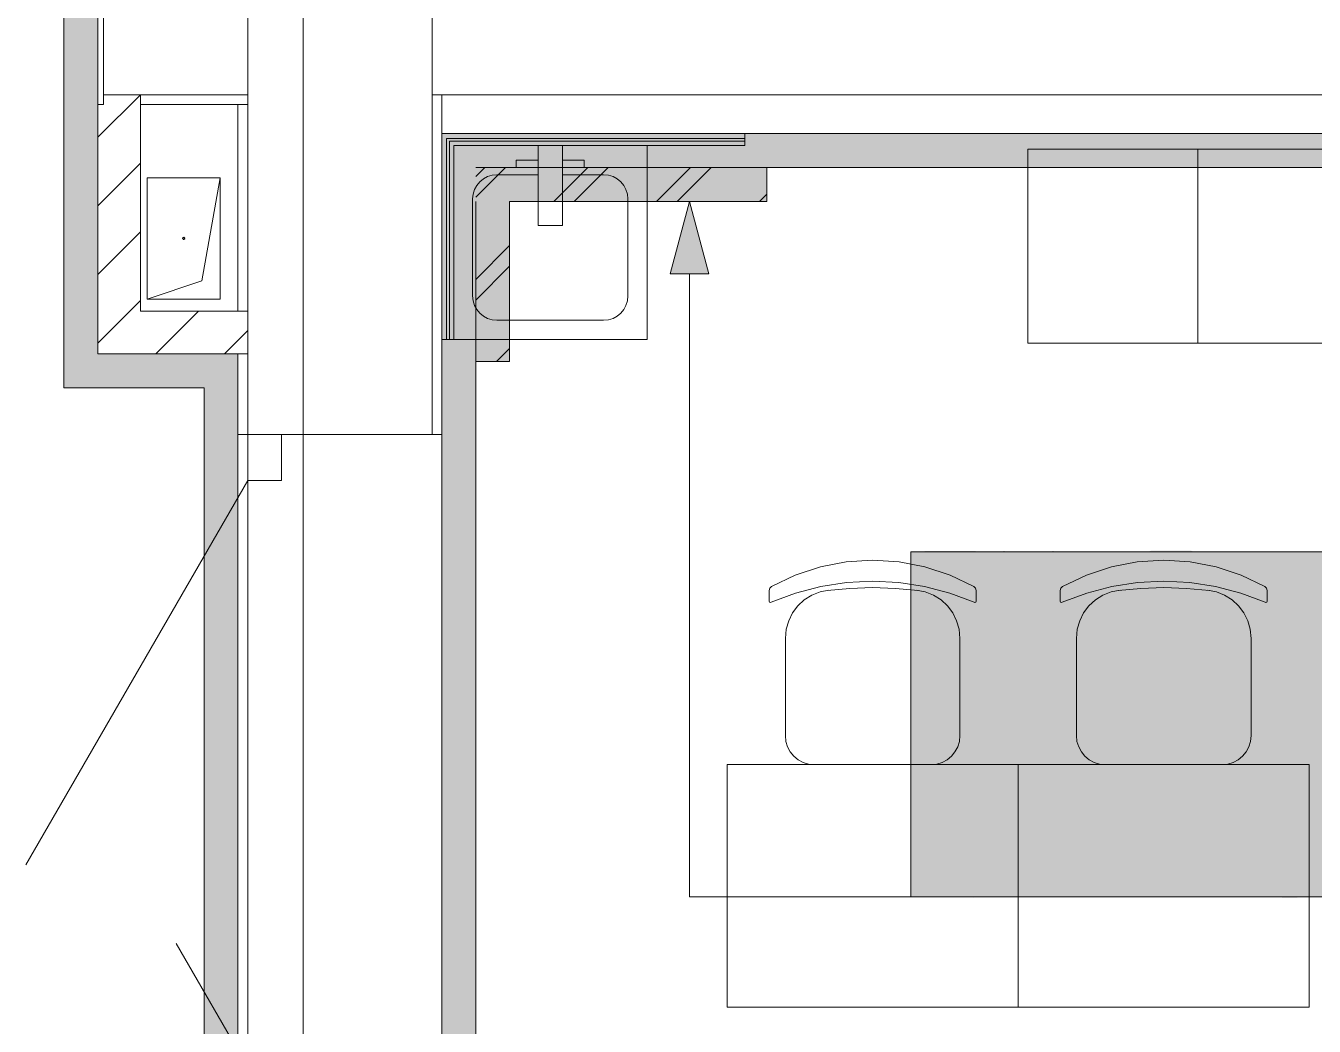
# Model space of a CAD drawing. Header units: millimetres. Extents: x 0 to 1189, y 0 to 841.
# Drawn here: x 786.45 to 813.01, y 469.6 to 490.22 of the extents above; entities that cross this region are included whole.
import ezdxf

# ---------------------------------------------------------------- set-up
doc = ezdxf.new("R2010")
doc.units = ezdxf.units.MM

msp = doc.modelspace()

# ---------------------------------------------------------------- hatches: boundary and pattern name
at = {"true_color": 0xf1d696}
h = msp.add_hatch(color=41, dxfattribs=at)
h.dxf.hatch_style = 2
h.paths.add_polyline_path([(787.238203, 494.103526), (787.938204, 494.103526), (787.938204, 483.463509), (787.238203, 483.463509)])
at = {"true_color": 0xdcd214}
h = msp.add_hatch(color=52, dxfattribs=at)
h.dxf.hatch_style = 2
h.paths.add_polyline_path([(795.727216, 487.303515), (795.027215, 487.303515), (795.027215, 488.003516)])
h = msp.add_hatch(color=52, dxfattribs=at)
h.dxf.hatch_style = 2
h.paths.add_polyline_path([(795.727216, 488.003516), (795.727216, 487.303515), (795.027215, 488.003516)])
h = msp.add_hatch(color=52, dxfattribs=at)
h.dxf.hatch_style = 2
h.paths.add_polyline_path([(795.727216, 487.303515), (795.727216, 488.003516), (852.614303, 488.003516), (852.619303, 487.303515)])
at = {"true_color": 0xf1d696}
h = msp.add_hatch(color=41, dxfattribs=at)
h.dxf.hatch_style = 2
h.paths.add_polyline_path([(795.027215, 487.303515), (795.727216, 487.303515), (795.727216, 406.571392), (795.027215, 406.571392)])
at = {"true_color": 0xfd8379}
h = msp.add_hatch(color=11, dxfattribs=at)
h.dxf.hatch_style = 2
h.paths.add_polyline_path([(795.727216, 486.603514), (795.727216, 487.303515), (801.727225, 487.303515), (801.727225, 486.603514)])
h = msp.add_hatch(color=11, dxfattribs=at)
h.dxf.hatch_style = 2
h.paths.add_polyline_path([(795.727216, 486.603514), (796.427217, 486.603514), (796.427217, 483.303509), (795.727216, 483.303509)])
at = {"true_color": 0x0077b0}
h = msp.add_hatch(color=144, dxfattribs=at)
h.dxf.hatch_style = 2
h.paths.add_polyline_path([(800.134222, 486.603514), (800.534223, 485.110512), (799.734222, 485.110512)])
at = {"true_color": 0xf1d696}
h = msp.add_hatch(color=41, dxfattribs=at)
h.dxf.hatch_style = 2
h.paths.add_polyline_path([(787.938204, 483.463509), (787.238203, 482.763508), (787.238203, 483.463509)])
h = msp.add_hatch(color=41, dxfattribs=at)
h.dxf.hatch_style = 2
h.paths.add_polyline_path([(787.938204, 483.463509), (787.938204, 482.763508), (787.238203, 482.763508)])
h = msp.add_hatch(color=41, dxfattribs=at)
h.dxf.hatch_style = 2
h.paths.add_polyline_path([(787.938204, 482.763508), (787.938204, 483.463509), (790.127207, 483.463509), (790.127207, 482.763508)])
h = msp.add_hatch(color=41, dxfattribs=at)
h.dxf.hatch_style = 2
h.paths.add_polyline_path([(790.127207, 482.763508), (790.827208, 483.463509), (790.827208, 482.763508)])
h = msp.add_hatch(color=41, dxfattribs=at)
h.dxf.hatch_style = 2
h.paths.add_polyline_path([(790.127207, 482.763508), (790.127207, 483.463509), (790.827208, 483.463509)])
h = msp.add_hatch(color=41, dxfattribs=at)
h.dxf.hatch_style = 2
h.paths.add_polyline_path([(790.127207, 482.763508), (790.827208, 482.763508), (790.827208, 461.103475), (790.127207, 461.103475)])
at = {"true_color": 0xffffff}
h = msp.add_hatch(color=7, dxfattribs=at)
h.dxf.hatch_style = 2
h.paths.add_polyline_path([(804.701229, 479.382503), (836.244278, 479.382503), (836.244278, 472.264492), (804.701229, 472.264492)])
at = {"true_color": 0x0077b0}
h = msp.add_hatch(color=144, dxfattribs=at)
h.dxf.hatch_style = 2
h.paths.add_polyline_path([(805.004024, 479.399631), (806.014402, 479.399631), (806.088127, 479.374069), (806.11307, 479.297656), (806.11307, 477.4803), (806.088127, 477.405541), (806.014402, 477.381632), (805.93799, 477.405541), (805.912427, 477.4803), (805.912427, 479.196233), (805.105448, 479.196233), (805.105448, 477.4803), (805.080161, 477.405541), (805.004024, 477.381632), (804.927888, 477.405541), (804.902601, 477.4803), (804.902601, 479.297656), (804.927888, 479.374069)])
h = msp.add_hatch(color=144, dxfattribs=at)
h.dxf.hatch_style = 2
h.paths.add_polyline_path([(806.517905, 477.4803), (806.517905, 479.297656), (806.543192, 479.374069), (806.619329, 479.399631), (806.695465, 479.374069), (806.720752, 479.297656), (806.720752, 478.592101), (807.527732, 478.592101), (807.527732, 479.297656), (807.553294, 479.374069), (807.629706, 479.399631), (807.703432, 479.374069), (807.728374, 479.297656), (807.728374, 477.4803), (807.703432, 477.405541), (807.629706, 477.381632), (807.553294, 477.405541), (807.527732, 477.4803), (807.527732, 478.389254), (806.720752, 478.389254), (806.720752, 477.4803), (806.695465, 477.405541), (806.619329, 477.381632), (806.543192, 477.405541)])
h = msp.add_hatch(color=144, dxfattribs=at)
h.dxf.hatch_style = 2
h.paths.add_polyline_path([(810.34069, 479.201745), (809.756402, 479.201745), (809.756402, 479.089297), (809.731804, 479.015296), (809.660491, 478.990078), (809.581943, 479.015641), (809.556311, 479.092053), (809.559067, 479.30372), (809.584354, 479.379856), (809.660491, 479.405143), (810.468021, 479.405143), (810.541884, 479.380201), (810.569445, 479.306476), (810.563933, 479.28112), (810.160443, 477.463212), (810.128128, 477.404783), (810.06398, 477.384388), (809.98805, 477.409882), (809.962557, 477.485812), (809.962557, 477.508412)])
h = msp.add_hatch(color=144, dxfattribs=at)
h.dxf.hatch_style = 2
h.paths.add_polyline_path([(809.041612, 477.883789), (808.234633, 477.883789), (808.158497, 477.909352), (808.13321, 477.985764), (808.158497, 478.061901), (808.234633, 478.087188), (809.041612, 478.087188), (809.117749, 478.061901), (809.143036, 477.985764), (809.117749, 477.909352)])
h = msp.add_hatch(color=144, dxfattribs=at)
h.paths.add_polyline_path([(804.902601, 475.294395), (804.902601, 475.698436), (804.911636, 475.800074), (804.938912, 475.893497), (804.984689, 475.978961), (805.049224, 476.056725), (805.126989, 476.121261), (805.212453, 476.167037), (805.305875, 476.194314), (805.407514, 476.203349), (805.602575, 476.167382), (805.765804, 476.059482), (805.830339, 475.981674), (805.876116, 475.895908), (805.903393, 475.801668), (805.912427, 475.698436), (805.912427, 475.294395), (805.902962, 475.194349), (805.874738, 475.101745), (805.828014, 475.016582), (805.763048, 474.938861), (805.686489, 474.874326), (805.601197, 474.828549), (805.507947, 474.801272), (805.407514, 474.792238), (805.305875, 474.801272), (805.212453, 474.828549), (805.126989, 474.874326), (805.049224, 474.938861), (804.984689, 475.016582), (804.938912, 475.101745), (804.911636, 475.194349)])
h.paths.add_polyline_path([(805.70958, 475.297151), (805.70958, 475.701192), (805.688083, 475.816671), (805.621937, 475.915614), (805.524441, 475.981278), (805.407514, 476.002706), (805.290588, 475.981278), (805.193091, 475.915614), (805.126946, 475.816671), (805.105448, 475.701192), (805.105448, 475.297151), (805.126946, 475.179604), (805.193091, 475.082728), (805.290588, 475.015687), (805.407514, 474.99288), (805.524441, 475.015687), (805.621937, 475.082728), (805.688083, 475.180638)])
h = msp.add_hatch(color=144, dxfattribs=at)
h.dxf.hatch_style = 2
h.paths.add_polyline_path([(806.418426, 476.203349), (807.326829, 476.203349), (807.482202, 476.173997), (807.612358, 476.087594), (807.701173, 475.956542), (807.730869, 475.799859), (807.730869, 474.890905), (807.705307, 474.816147), (807.628895, 474.792238), (807.552758, 474.816147), (807.527471, 474.890905), (807.527471, 475.799859), (807.513002, 475.877994), (807.471247, 475.943726), (807.405446, 475.986721), (807.326829, 475.99995), (807.123981, 475.99995), (807.123981, 474.890905), (807.098488, 474.816147), (807.022558, 474.792238), (806.948557, 474.816147), (806.923339, 474.890905), (806.923339, 475.99995), (806.519849, 475.99995), (806.519849, 474.890905), (806.494562, 474.816147), (806.418426, 474.792238), (806.342289, 474.816147), (806.317002, 474.890905), (806.317002, 476.104681), (806.342289, 476.178406)])
h = msp.add_hatch(color=144, dxfattribs=at)
h.dxf.hatch_style = 2
h.paths.add_polyline_path([(808.826486, 474.890905), (808.826486, 476.104681), (808.851773, 476.178406), (808.92791, 476.203349), (809.432823, 476.203349), (809.587094, 476.173997), (809.717801, 476.087594), (809.806822, 475.956542), (809.836312, 475.799859), (809.836312, 474.890905), (809.811025, 474.816147), (809.734889, 474.792238), (809.658752, 474.816147), (809.633465, 474.890905), (809.633465, 475.799859), (809.618927, 475.877994), (809.57669, 475.943726), (809.511371, 475.986721), (809.432823, 475.99995), (809.029333, 475.99995), (809.029333, 474.890905), (809.004046, 474.816147), (808.92791, 474.792238), (808.851773, 474.816147)])
h = msp.add_hatch(color=144, dxfattribs=at)
h.paths.add_polyline_path([(810.240887, 475.294395), (810.240887, 475.698436), (810.249922, 475.800074), (810.277199, 475.893497), (810.322975, 475.978961), (810.387511, 476.056725), (810.465275, 476.121261), (810.550739, 476.167037), (810.644162, 476.194314), (810.745801, 476.203349), (810.940862, 476.167382), (811.10409, 476.059482), (811.168626, 475.981674), (811.214402, 475.895908), (811.241679, 475.801668), (811.250714, 475.698436), (811.250714, 475.294395), (811.241248, 475.194349), (811.213024, 475.101745), (811.1663, 475.016582), (811.101334, 474.938861), (811.024776, 474.874326), (810.939484, 474.828549), (810.846234, 474.801272), (810.745801, 474.792238), (810.644162, 474.801272), (810.550739, 474.828549), (810.465275, 474.874326), (810.387511, 474.938861), (810.322975, 475.016582), (810.277199, 475.101745), (810.249922, 475.194349)])
h.paths.add_polyline_path([(811.047866, 475.297151), (811.047866, 475.701192), (811.026369, 475.816671), (810.960223, 475.915614), (810.862727, 475.981278), (810.745801, 476.002706), (810.628874, 475.981278), (810.531378, 475.915614), (810.465232, 475.816671), (810.443735, 475.701192), (810.443735, 475.297151), (810.465232, 475.179604), (810.531378, 475.082728), (810.628874, 475.015687), (810.745801, 474.99288), (810.862727, 475.015687), (810.960223, 475.082728), (811.026369, 475.180638)])
h = msp.add_hatch(color=144, dxfattribs=at)
h.dxf.hatch_style = 2
h.paths.add_polyline_path([(812.160202, 476.203349), (812.563691, 476.203349), (812.639828, 476.178406), (812.665115, 476.104681), (812.665115, 474.890905), (812.639828, 474.816147), (812.563691, 474.792238), (812.487555, 474.816147), (812.462268, 474.890905), (812.462268, 475.99995), (812.230757, 475.99995), (811.849868, 474.860037), (811.815899, 474.809187), (811.756712, 474.792238), (811.680576, 474.817525), (811.655289, 474.893661), (811.660801, 474.92508), (812.058778, 476.121769), (812.098948, 476.183643)])
h = msp.add_hatch(color=144, dxfattribs=at)
h.paths.add_polyline_path([(808.187054, 473.691787), (808.278901, 473.746908), (808.362892, 473.76565), (808.408436, 473.779499), (808.449433, 473.818566), (808.479888, 473.868176), (808.489672, 473.917785), (808.478578, 473.976765), (808.445574, 474.025823), (808.39631, 474.058207), (808.337536, 474.068267), (808.278763, 474.05738), (808.229498, 474.025823), (808.197941, 473.976765), (808.187054, 473.917785)])
h.paths.add_polyline_path([(808.564086, 473.735884), (808.657723, 473.678764), (808.731104, 473.596427), (808.776786, 473.496657), (808.792289, 473.388619), (808.792289, 473.084348), (808.764039, 472.938758), (808.680392, 472.81756), (808.55878, 472.734533), (808.413604, 472.707316), (808.267325, 472.734533), (808.144611, 472.81756), (808.062066, 472.939585), (808.034919, 473.084348), (808.034919, 473.917785), (808.056968, 474.035539), (808.123665, 474.133862), (808.220885, 474.198905), (808.337536, 474.220954), (808.454807, 474.198629), (808.553061, 474.131657), (808.618105, 474.035263), (808.640153, 473.917785), (808.621136, 473.815052)])
h.paths.add_polyline_path([(808.640153, 473.086001), (808.640153, 473.388619), (808.623893, 473.475711), (808.574559, 473.549573), (808.501109, 473.599114), (808.413604, 473.615168), (808.326098, 473.599114), (808.252649, 473.549573), (808.203315, 473.475711), (808.187054, 473.388619), (808.187054, 473.086001), (808.203315, 472.997738), (808.252649, 472.925598), (808.326098, 472.874955), (808.413604, 472.857798), (808.501109, 472.874955), (808.574559, 472.925598), (808.623893, 472.998565)])
h = msp.add_hatch(color=144, dxfattribs=at)
h.dxf.hatch_style = 2
h.paths.add_polyline_path([(804.85244, 472.781179), (804.85244, 473.691787), (804.871457, 473.746908), (804.928508, 473.76565), (805.307193, 473.76565), (805.423017, 473.74367), (805.521064, 473.679109), (805.587761, 473.580373), (805.60981, 473.463033), (805.60981, 472.781179), (805.590793, 472.725231), (805.533742, 472.707316), (805.476692, 472.725231), (805.457675, 472.781179), (805.457675, 473.463033), (805.446788, 473.521806), (805.415231, 473.571071), (805.365966, 473.603248), (805.307193, 473.613514), (805.004576, 473.613514), (805.004576, 472.781179), (804.985559, 472.725231), (804.928508, 472.707316), (804.871457, 472.725231)])
h = msp.add_hatch(color=144, dxfattribs=at)
h.paths.add_polyline_path([(805.913267, 473.691787), (805.932283, 473.746908), (805.989334, 473.76565), (806.368019, 473.76565), (806.48529, 473.74367), (806.581891, 473.679109), (806.648588, 473.580373), (806.670636, 473.463033), (806.670636, 473.009934), (806.648588, 472.892594), (806.581891, 472.793857), (806.48529, 472.728469), (806.368019, 472.707316), (806.065402, 472.707316), (806.065402, 472.326427), (806.046385, 472.270823), (805.989334, 472.252013), (805.932283, 472.270823), (805.913267, 472.326427)])
h.paths.add_polyline_path([(806.065402, 473.613514), (806.065402, 472.857798), (806.368019, 472.857798), (806.42569, 472.868891), (806.473852, 472.901895), (806.507339, 472.95116), (806.518501, 473.009934), (806.518501, 473.463033), (806.507614, 473.521806), (806.476057, 473.571071), (806.426792, 473.603248), (806.368019, 473.613514)])
h = msp.add_hatch(color=144, dxfattribs=at)
h.dxf.hatch_style = 2
h.paths.add_polyline_path([(807.731463, 473.691787), (807.731463, 472.781179), (807.712446, 472.725231), (807.655395, 472.707316), (807.27671, 472.707316), (807.159439, 472.728469), (807.062838, 472.793857), (806.996141, 472.891767), (806.974093, 473.009934), (806.974093, 473.691787), (806.99311, 473.746908), (807.05016, 473.76565), (807.107211, 473.746908), (807.126228, 473.691787), (807.126228, 473.009934), (807.13739, 472.951987), (807.170877, 472.901895), (807.219866, 472.868891), (807.27671, 472.857798), (807.579327, 472.857798), (807.579327, 473.691787), (807.598344, 473.746908), (807.655395, 473.76565), (807.712446, 473.746908)])
h = msp.add_hatch(color=144, dxfattribs=at)
h.paths.add_polyline_path([(809.364187, 473.16262), (809.258492, 473.19466), (809.171813, 473.261839), (809.114762, 473.354581), (809.095745, 473.463033), (809.117794, 473.580373), (809.184491, 473.679109), (809.281091, 473.74367), (809.398362, 473.76565), (809.777047, 473.76565), (809.834098, 473.746908), (809.853115, 473.691787), (809.853115, 472.781179), (809.834098, 472.725231), (809.777047, 472.707316), (809.719997, 472.725231), (809.70098, 472.781179), (809.70098, 473.160415), (809.548293, 473.160415), (809.232998, 472.737082), (809.205713, 472.714138), (809.171813, 472.707316), (809.114762, 472.725231), (809.095745, 472.781179), (809.110628, 472.828033)])
h.paths.add_polyline_path([(809.247881, 473.463033), (809.259043, 473.405086), (809.292529, 473.354994), (809.341518, 473.321508), (809.398362, 473.310346), (809.70098, 473.310346), (809.70098, 473.613514), (809.398362, 473.613514), (809.339589, 473.602628), (809.290324, 473.571071), (809.258767, 473.521806)])
h = msp.add_hatch(color=144, dxfattribs=at)
h.dxf.hatch_style = 2
h.paths.add_polyline_path([(810.685738, 473.009934), (810.675954, 473.073117), (810.645499, 473.120177), (810.556203, 473.160415), (810.459189, 473.160415), (810.406272, 473.183566), (810.383121, 473.236483), (810.406272, 473.291605), (810.480135, 473.314756), (810.503286, 473.314756), (810.528642, 473.312551), (810.595959, 473.323713), (810.645499, 473.357199), (810.675954, 473.404535), (810.685738, 473.463033), (810.675678, 473.521806), (810.643295, 473.571071), (810.59403, 473.603248), (810.535256, 473.613514), (810.459189, 473.613514), (810.388978, 473.60373), (810.304297, 473.574929), (810.235051, 473.546404), (810.213347, 473.536895), (810.173108, 473.564456), (810.156571, 473.617373), (810.187853, 473.674493), (810.281146, 473.725411), (810.376575, 473.755866), (810.459189, 473.76565), (810.535256, 473.76565), (810.652803, 473.74367), (810.751333, 473.679109), (810.815894, 473.580373), (810.837874, 473.463033), (810.812311, 473.326814), (810.734245, 473.236483), (810.812311, 473.146153), (810.837874, 473.009934), (810.815894, 472.892594), (810.751333, 472.793857), (810.652803, 472.728469), (810.535256, 472.707316), (810.459189, 472.707316), (810.374646, 472.716825), (810.278941, 472.74535), (810.186957, 472.796544), (810.156571, 472.855593), (810.173108, 472.90851), (810.215551, 472.936071), (810.239736, 472.926562), (810.306502, 472.898037), (810.389253, 472.867582), (810.459189, 472.857798), (810.535256, 472.857798), (810.59403, 472.868891), (810.643295, 472.901895), (810.674852, 472.95116)])
h = msp.add_hatch(color=144, dxfattribs=at)
h.dxf.hatch_style = 2
h.paths.add_polyline_path([(811.293298, 473.268454), (811.769548, 473.744704), (811.822464, 473.76565), (811.879515, 473.746908), (811.898532, 473.691787), (811.875381, 473.63887), (811.542998, 473.304283), (811.883649, 472.825828), (811.898532, 472.781179), (811.879515, 472.725231), (811.822464, 472.707316), (811.759075, 472.739287), (811.433306, 473.196244), (811.293298, 473.054582), (811.293298, 472.781179), (811.274281, 472.725231), (811.21723, 472.707316), (811.160179, 472.725231), (811.141162, 472.781179), (811.141162, 473.691787), (811.160179, 473.746908), (811.21723, 473.76565), (811.274281, 473.746908), (811.293298, 473.691787)])
h = msp.add_hatch(color=144, dxfattribs=at)
h.dxf.hatch_style = 2
h.paths.add_polyline_path([(812.807223, 472.552976), (812.807223, 472.707316), (812.504606, 472.707316), (812.387335, 472.728469), (812.290734, 472.793857), (812.224037, 472.892594), (812.201988, 473.009934), (812.201988, 473.691787), (812.221005, 473.746908), (812.278056, 473.76565), (812.335107, 473.746908), (812.354124, 473.691787), (812.354124, 473.009934), (812.365286, 472.951987), (812.398772, 472.901895), (812.447762, 472.868891), (812.504606, 472.857798), (812.807223, 472.857798), (812.807223, 473.691787), (812.82624, 473.746908), (812.883291, 473.76565), (812.940341, 473.746908), (812.959358, 473.691787), (812.959358, 472.555181), (812.937585, 472.437428), (812.872817, 472.339105), (812.776217, 472.274061), (812.658946, 472.252013), (812.354124, 472.252013), (812.297073, 472.271098), (812.278056, 472.328632), (812.301207, 472.381548), (812.354124, 472.404699), (812.656741, 472.404699), (812.715514, 472.414759), (812.764779, 472.447143), (812.796336, 472.494478)])

# ---------------------------------------------------------------- linework, layer by layer
at = {"color": 7, "lineweight": 0}
for points in [[(792.17321, 237.628134), (792.17321, 717.840867)], [(787.238203, 494.803527), (787.238203, 483.463509)], [(787.938204, 483.463509), (787.938204, 494.103526)], [(788.052204, 493.903525), (788.052204, 488.803517)], [(791.027209, 488.803517), (791.027209, 493.903525)], [(794.827214, 493.903525), (794.827214, 488.803517)], [(788.052204, 488.803517), (791.027209, 488.803517)], [(788.052204, 488.803517), (788.052204, 488.603517)], [(788.818205, 488.603517), (788.818205, 488.803517)], [(791.027209, 488.803517), (791.027209, 481.799507)], [(794.827214, 488.803517), (853.707304, 488.803517)], [(794.827214, 481.799507), (794.827214, 488.803517)], [(795.027215, 488.803517), (795.027215, 481.799507)], [(787.938204, 488.603517), (787.938204, 483.463509)], [(788.052204, 488.603517), (787.938204, 488.603517)], [(791.027209, 488.603517), (788.818205, 488.603517)], [(788.818205, 484.343511), (788.818205, 488.603517)], [(790.827208, 488.603517), (790.827208, 484.343511)], [(853.427304, 488.003516), (795.027215, 488.003516)], [(795.027215, 488.003516), (795.027215, 487.303515)], [(852.614303, 488.003516), (795.027215, 488.003516)], [(801.277224, 487.753516), (801.277224, 488.003516)], [(795.127215, 487.903516), (795.127215, 483.75351)], [(801.277224, 487.903516), (795.127215, 487.903516)], [(795.187215, 487.843516), (795.187215, 483.75351)], [(801.277224, 487.843516), (795.187215, 487.843516)], [(795.277215, 483.75351), (795.277215, 487.753516)], [(795.277215, 487.753516), (801.277224, 487.753516)], [(797.015218, 487.753516), (797.015218, 486.103513)], [(797.515218, 486.103513), (797.515218, 487.753516)], [(799.265221, 483.75351), (799.265221, 487.753516)], [(799.265221, 487.753516), (799.265221, 483.75351)], [(796.565217, 487.453515), (797.015218, 487.453515)], [(796.565217, 487.303515), (796.565217, 487.453515)], [(797.965219, 487.453515), (797.515218, 487.453515)], [(797.965219, 487.303515), (797.965219, 487.453515)], [(795.027215, 487.303515), (795.027215, 406.571392)], [(795.665216, 486.653514), (795.67538, 486.754241), (795.704528, 486.848077), (795.750645, 486.933007), (795.811716, 487.007015), (795.885724, 487.068085), (795.970654, 487.114202), (796.06449, 487.143351), (796.165216, 487.153515)], [(795.727216, 486.691514), (796.339217, 487.303515)], [(795.727216, 487.115515), (795.915216, 487.303515)], [(801.727225, 487.303515), (795.727216, 487.303515)], [(795.727216, 487.303515), (852.619303, 487.303515)], [(796.165216, 487.153515), (797.015218, 487.153515)], [(797.015218, 487.303515), (796.565217, 487.303515)], [(797.336218, 486.603514), (798.036219, 487.303515)], [(797.515218, 487.303515), (797.965219, 487.303515)], [(797.515218, 487.153515), (798.36522, 487.153515)], [(797.760219, 486.603514), (798.46022, 487.303515)], [(798.36522, 487.153515), (798.465946, 487.143351), (798.559783, 487.114202), (798.644712, 487.068085), (798.71872, 487.007015), (798.779791, 486.933007), (798.825908, 486.848077), (798.855056, 486.754241), (798.86522, 486.653514)], [(799.457221, 486.603514), (800.157222, 487.303515)], [(799.882222, 486.603514), (800.582223, 487.303515)], [(801.727225, 486.603514), (801.727225, 487.303515)], [(788.958205, 484.591511), (788.958205, 487.091515)], [(788.958205, 487.091515), (790.458208, 487.091515)], [(790.458208, 487.091515), (788.958205, 487.091515)], [(788.958205, 487.091515), (788.958205, 484.591511)], [(790.458208, 487.091515), (790.083207, 484.966512)], [(790.458208, 487.091515), (790.458208, 484.591511)], [(790.458208, 484.591511), (790.458208, 487.091515)], [(795.665216, 484.653511), (795.665216, 486.653514)], [(798.86522, 486.653514), (798.86522, 484.653511)], [(801.579225, 486.603514), (801.727225, 486.751514)], [(795.727216, 486.603514), (795.727216, 483.303509)], [(795.727216, 406.571392), (795.727216, 486.603514)], [(796.427217, 486.603514), (801.727225, 486.603514)], [(796.427217, 483.303509), (796.427217, 486.603514)], [(797.015218, 486.103513), (797.515218, 486.103513)], [(789.683206, 485.841513), (789.708206, 485.866513), (789.733207, 485.841513)], [(789.683206, 485.841513), (789.695206, 485.862513)], [(789.733207, 485.841513), (789.708206, 485.816513), (789.683206, 485.841513)], [(789.732207, 485.834513), (789.708206, 485.816513), (789.695206, 485.819513)], [(789.708206, 485.866513), (789.732207, 485.847513)], [(795.727216, 484.994512), (796.427217, 485.694513)], [(795.727216, 484.570511), (796.427217, 485.270512)], [(790.083207, 484.966512), (788.958205, 484.591511)], [(790.458208, 484.591511), (788.958205, 484.591511)], [(788.958205, 484.591511), (790.458208, 484.591511)], [(796.165216, 484.15351), (796.06449, 484.163674), (795.970654, 484.192823), (795.885724, 484.23894), (795.811716, 484.300011), (795.750645, 484.374019), (795.704528, 484.458948), (795.67538, 484.552784), (795.665216, 484.653511)], [(798.86522, 484.653511), (798.855056, 484.552784), (798.825908, 484.458948), (798.779791, 484.374019), (798.71872, 484.300011), (798.644712, 484.23894), (798.559783, 484.192823), (798.465946, 484.163674), (798.36522, 484.15351)], [(790.827208, 484.343511), (788.818205, 484.343511)], [(790.827208, 484.343511), (791.027209, 484.343511)], [(798.36522, 484.15351), (796.165216, 484.15351)], [(795.027215, 483.75351), (795.277215, 483.75351)], [(795.277215, 483.75351), (799.265221, 483.75351)], [(799.265221, 483.75351), (795.277215, 483.75351)], [(787.238203, 482.763508), (787.238203, 483.463509)], [(787.938204, 483.463509), (790.827208, 483.463509)], [(790.827208, 483.463509), (787.938204, 483.463509)], [(790.827208, 483.463509), (790.827208, 481.799507)], [(790.827208, 483.463509), (791.027209, 483.463509)], [(790.827208, 483.463509), (790.827208, 482.763508)], [(796.157216, 483.303509), (796.427217, 483.573509)], [(795.727216, 483.303509), (796.427217, 483.303509)], [(787.238203, 482.763508), (790.127207, 482.763508)], [(790.127207, 482.763508), (790.127207, 461.103475)], [(790.827208, 460.403474), (790.827208, 482.763508)], [(790.827208, 481.799507), (791.027209, 481.799507)], [(791.72721, 481.799507), (791.027209, 481.799507)], [(791.027209, 481.799507), (791.027209, 480.849505)], [(791.72721, 481.799507), (794.827214, 481.799507)], [(791.72721, 480.849505), (791.72721, 481.799507)], [(794.827214, 481.799507), (795.027215, 481.799507)], [(791.027209, 480.849505), (786.452202, 472.925493)], [(791.027209, 480.849505), (791.72721, 480.849505)], [(791.027209, 468.749487), (791.027209, 480.849505)], [(791.027209, 468.749487), (789.552206, 471.304491)]]:
    msp.add_lwpolyline(points, dxfattribs=at)
at = {"color": 250, "lineweight": 0, "true_color": 0x353535}
for points in [[(787.938204, 487.925516), (788.816205, 488.803517)], [(787.938204, 486.511514), (788.818205, 487.391515)], [(787.938204, 485.097512), (788.818205, 485.977513)], [(787.938204, 483.68251), (788.818205, 484.562511)], [(789.133206, 483.463509), (790.013207, 484.343511)], [(790.547208, 483.463509), (791.027209, 483.94351)]]:
    msp.add_lwpolyline(points, dxfattribs=at)
at = {"color": 253, "lineweight": 0, "true_color": 0x999999}
for points in [[(810.612238, 487.683516), (807.112233, 487.683516)], [(807.112233, 487.683516), (807.112233, 483.68351)], [(814.112244, 487.683516), (810.612238, 487.683516)], [(810.612238, 487.683516), (810.612238, 483.68351)], [(810.612238, 483.68351), (810.612238, 487.683516)], [(807.112233, 483.68351), (810.612238, 483.68351)], [(810.612238, 483.68351), (814.112244, 483.68351)], [(801.823225, 478.666502), (802.316398, 478.900221), (802.833102, 479.069253), (803.366868, 479.171909), (803.911228, 479.206503), (804.45601, 479.171909), (804.98973, 479.069253), (805.506199, 478.900221), (805.999231, 478.666502)], [(801.823225, 478.666502), (802.316398, 478.900221), (802.833102, 479.069253), (803.366868, 479.171909), (803.911228, 479.206503), (804.45601, 479.171909), (804.98973, 479.069253), (805.506199, 478.900221), (805.999231, 478.666502)], [(807.823234, 478.666502), (808.316407, 478.900221), (808.833111, 479.069253), (809.366877, 479.171909), (809.911237, 479.206503), (810.456019, 479.171909), (810.989739, 479.069253), (811.506209, 478.900221), (811.999241, 478.666502)], [(807.823234, 478.666502), (808.316407, 478.900221), (808.833111, 479.069253), (809.366877, 479.171909), (809.911237, 479.206503), (810.456019, 479.171909), (810.989739, 479.069253), (811.506209, 478.900221), (811.999241, 478.666502)], [(801.776225, 478.581502), (801.78885, 478.630377), (801.823225, 478.666502)], [(801.776225, 478.581502), (801.78885, 478.630377), (801.823225, 478.666502)], [(801.819225, 478.338501), (802.323288, 478.528861), (802.842727, 478.665877), (803.373415, 478.748705), (803.911228, 478.776502), (804.449042, 478.748705), (804.97973, 478.665877), (805.499168, 478.528861), (806.003231, 478.338501)], [(801.819225, 478.338501), (802.323288, 478.528861), (802.842727, 478.665877), (803.373415, 478.748705), (803.911228, 478.776502), (804.449042, 478.748705), (804.97973, 478.665877), (805.499168, 478.528861), (806.003231, 478.338501)], [(805.999231, 478.666502), (806.033606, 478.630377), (806.046231, 478.581502)], [(805.999231, 478.666502), (806.033606, 478.630377), (806.046231, 478.581502)], [(807.776234, 478.581502), (807.788859, 478.630377), (807.823234, 478.666502)], [(807.776234, 478.581502), (807.788859, 478.630377), (807.823234, 478.666502)], [(807.819234, 478.338501), (808.323297, 478.528861), (808.842736, 478.665877), (809.373424, 478.748705), (809.911237, 478.776502), (810.449051, 478.748705), (810.979739, 478.665877), (811.499177, 478.528861), (812.003241, 478.338501)], [(807.819234, 478.338501), (808.323297, 478.528861), (808.842736, 478.665877), (809.373424, 478.748705), (809.911237, 478.776502), (810.449051, 478.748705), (810.979739, 478.665877), (811.499177, 478.528861), (812.003241, 478.338501)], [(811.999241, 478.666502), (812.033616, 478.630377), (812.046241, 478.581502)], [(811.999241, 478.666502), (812.033616, 478.630377), (812.046241, 478.581502)], [(801.776225, 478.581502), (801.776225, 478.365502)], [(801.776225, 478.581502), (801.776225, 478.365502)], [(802.111225, 477.5945), (802.128938, 477.782737), (802.179991, 477.959642), (802.261255, 478.121757), (802.369601, 478.265626), (802.5019, 478.387793), (802.655023, 478.484799), (802.825842, 478.553187), (803.011227, 478.589502)], [(802.111225, 477.5945), (802.128938, 477.782737), (802.179991, 477.959642), (802.261255, 478.121757), (802.369601, 478.265626), (802.5019, 478.387793), (802.655023, 478.484799), (802.825842, 478.553187), (803.011227, 478.589502)], [(802.970227, 478.584502), (803.439977, 478.626377), (803.911228, 478.640502), (804.382854, 478.626377), (804.85223, 478.584502)], [(802.970227, 478.584502), (803.439977, 478.626377), (803.911228, 478.640502), (804.382854, 478.626377), (804.85223, 478.584502)], [(804.81123, 478.589502), (804.996615, 478.553187), (805.167433, 478.484799), (805.320557, 478.387793), (805.452856, 478.265626), (805.561201, 478.121757), (805.642465, 477.959642), (805.693518, 477.782737), (805.711231, 477.5945)], [(804.81123, 478.589502), (804.996615, 478.553187), (805.167433, 478.484799), (805.320557, 478.387793), (805.452856, 478.265626), (805.561201, 478.121757), (805.642465, 477.959642), (805.693518, 477.782737), (805.711231, 477.5945)], [(806.046231, 478.581502), (806.046231, 478.365502)], [(806.046231, 478.581502), (806.046231, 478.365502)], [(807.776234, 478.581502), (807.776234, 478.365502)], [(807.776234, 478.581502), (807.776234, 478.365502)], [(808.111235, 477.5945), (808.128948, 477.782737), (808.18, 477.959642), (808.261264, 478.121757), (808.36961, 478.265626), (808.501909, 478.387793), (808.655032, 478.484799), (808.825851, 478.553187), (809.011236, 478.589502)], [(808.111235, 477.5945), (808.128948, 477.782737), (808.18, 477.959642), (808.261264, 478.121757), (808.36961, 478.265626), (808.501909, 478.387793), (808.655032, 478.484799), (808.825851, 478.553187), (809.011236, 478.589502)], [(808.970236, 478.584502), (809.439987, 478.626377), (809.911237, 478.640502), (810.382863, 478.626377), (810.852239, 478.584502)], [(808.970236, 478.584502), (809.439987, 478.626377), (809.911237, 478.640502), (810.382863, 478.626377), (810.852239, 478.584502)], [(810.811239, 478.589502), (810.996624, 478.553187), (811.167442, 478.484799), (811.320566, 478.387793), (811.452865, 478.265626), (811.561211, 478.121757), (811.642474, 477.959642), (811.693527, 477.782737), (811.71124, 477.5945)], [(810.811239, 478.589502), (810.996624, 478.553187), (811.167442, 478.484799), (811.320566, 478.387793), (811.452865, 478.265626), (811.561211, 478.121757), (811.642474, 477.959642), (811.693527, 477.782737), (811.71124, 477.5945)], [(812.046241, 478.581502), (812.046241, 478.365502)], [(812.046241, 478.581502), (812.046241, 478.365502)], [(801.819225, 478.338501), (801.806225, 478.335501), (801.785225, 478.344126), (801.776225, 478.365502)], [(801.819225, 478.338501), (801.806225, 478.335501), (801.785225, 478.344126), (801.776225, 478.365502)], [(806.046231, 478.365502), (806.037606, 478.344126), (806.016231, 478.335501), (806.003231, 478.338501)], [(806.046231, 478.365502), (806.037606, 478.344126), (806.016231, 478.335501), (806.003231, 478.338501)], [(807.819234, 478.338501), (807.806234, 478.335501), (807.785234, 478.344126), (807.776234, 478.365502)], [(807.819234, 478.338501), (807.806234, 478.335501), (807.785234, 478.344126), (807.776234, 478.365502)], [(812.046241, 478.365502), (812.037616, 478.344126), (812.016241, 478.335501), (812.003241, 478.338501)], [(812.046241, 478.365502), (812.037616, 478.344126), (812.016241, 478.335501), (812.003241, 478.338501)], [(802.111225, 475.591497), (802.111225, 477.5945)], [(802.111225, 475.591497), (802.111225, 477.5945)], [(805.711231, 475.591497), (805.711231, 477.5945)], [(805.711231, 475.591497), (805.711231, 477.5945)], [(808.111235, 475.591497), (808.111235, 477.5945)], [(808.111235, 475.591497), (808.111235, 477.5945)], [(811.71124, 475.591497), (811.71124, 477.5945)], [(811.71124, 475.591497), (811.71124, 477.5945)], [(802.711226, 474.991496), (802.590412, 475.003701), (802.477835, 475.0387), (802.375923, 475.094065), (802.287101, 475.167372), (802.213794, 475.256194), (802.158429, 475.358106), (802.123431, 475.470683), (802.111225, 475.591497)], [(802.711226, 474.991496), (802.590412, 475.003701), (802.477835, 475.0387), (802.375923, 475.094065), (802.287101, 475.167372), (802.213794, 475.256194), (802.158429, 475.358106), (802.123431, 475.470683), (802.111225, 475.591497)], [(805.711231, 475.591497), (805.699026, 475.470683), (805.664028, 475.358106), (805.608662, 475.256194), (805.535356, 475.167372), (805.446533, 475.094065), (805.344621, 475.0387), (805.232045, 475.003701), (805.11123, 474.991496)], [(805.711231, 475.591497), (805.699026, 475.470683), (805.664028, 475.358106), (805.608662, 475.256194), (805.535356, 475.167372), (805.446533, 475.094065), (805.344621, 475.0387), (805.232045, 475.003701), (805.11123, 474.991496)], [(808.711236, 474.991496), (808.590421, 475.003701), (808.477845, 475.0387), (808.375932, 475.094065), (808.28711, 475.167372), (808.213803, 475.256194), (808.158438, 475.358106), (808.12344, 475.470683), (808.111235, 475.591497)], [(808.711236, 474.991496), (808.590421, 475.003701), (808.477845, 475.0387), (808.375932, 475.094065), (808.28711, 475.167372), (808.213803, 475.256194), (808.158438, 475.358106), (808.12344, 475.470683), (808.111235, 475.591497)], [(811.71124, 475.591497), (811.699035, 475.470683), (811.664037, 475.358106), (811.608672, 475.256194), (811.535365, 475.167372), (811.446542, 475.094065), (811.34463, 475.0387), (811.232054, 475.003701), (811.111239, 474.991496)], [(811.71124, 475.591497), (811.699035, 475.470683), (811.664037, 475.358106), (811.608672, 475.256194), (811.535365, 475.167372), (811.446542, 475.094065), (811.34463, 475.0387), (811.232054, 475.003701), (811.111239, 474.991496)], [(800.912224, 474.991496), (806.912233, 474.991496)], [(800.912224, 469.991489), (800.912224, 474.991496)], [(805.11223, 474.991496), (802.711226, 474.991496)], [(805.11223, 474.991496), (802.711226, 474.991496)], [(806.912233, 474.991496), (812.912242, 474.991496)], [(806.912233, 469.991489), (806.912233, 474.991496)], [(806.912233, 474.991496), (806.912233, 469.991489)], [(811.112239, 474.991496), (808.711236, 474.991496)], [(811.112239, 474.991496), (808.711236, 474.991496)], [(812.912242, 474.991496), (812.912242, 469.991489)], [(806.912233, 469.991489), (800.912224, 469.991489)], [(812.912242, 469.991489), (806.912233, 469.991489)]]:
    msp.add_lwpolyline(points, dxfattribs=at)
at = {"color": 144, "lineweight": 0, "true_color": 0x0077b0}
for points in [[(800.134222, 486.603514), (799.734222, 485.110512)], [(800.134222, 486.603514), (800.534223, 485.110512)], [(800.534223, 485.110512), (799.734222, 485.110512)], [(800.134222, 485.110512), (800.134222, 472.264492)], [(804.701229, 479.382503), (836.244278, 479.382503)], [(804.701229, 472.264492), (804.701229, 479.382503)], [(800.134222, 472.264492), (804.701229, 472.264492)], [(836.244278, 472.264492), (804.701229, 472.264492)]]:
    msp.add_lwpolyline(points, dxfattribs=at)

doc.saveas('drawing.dxf')
